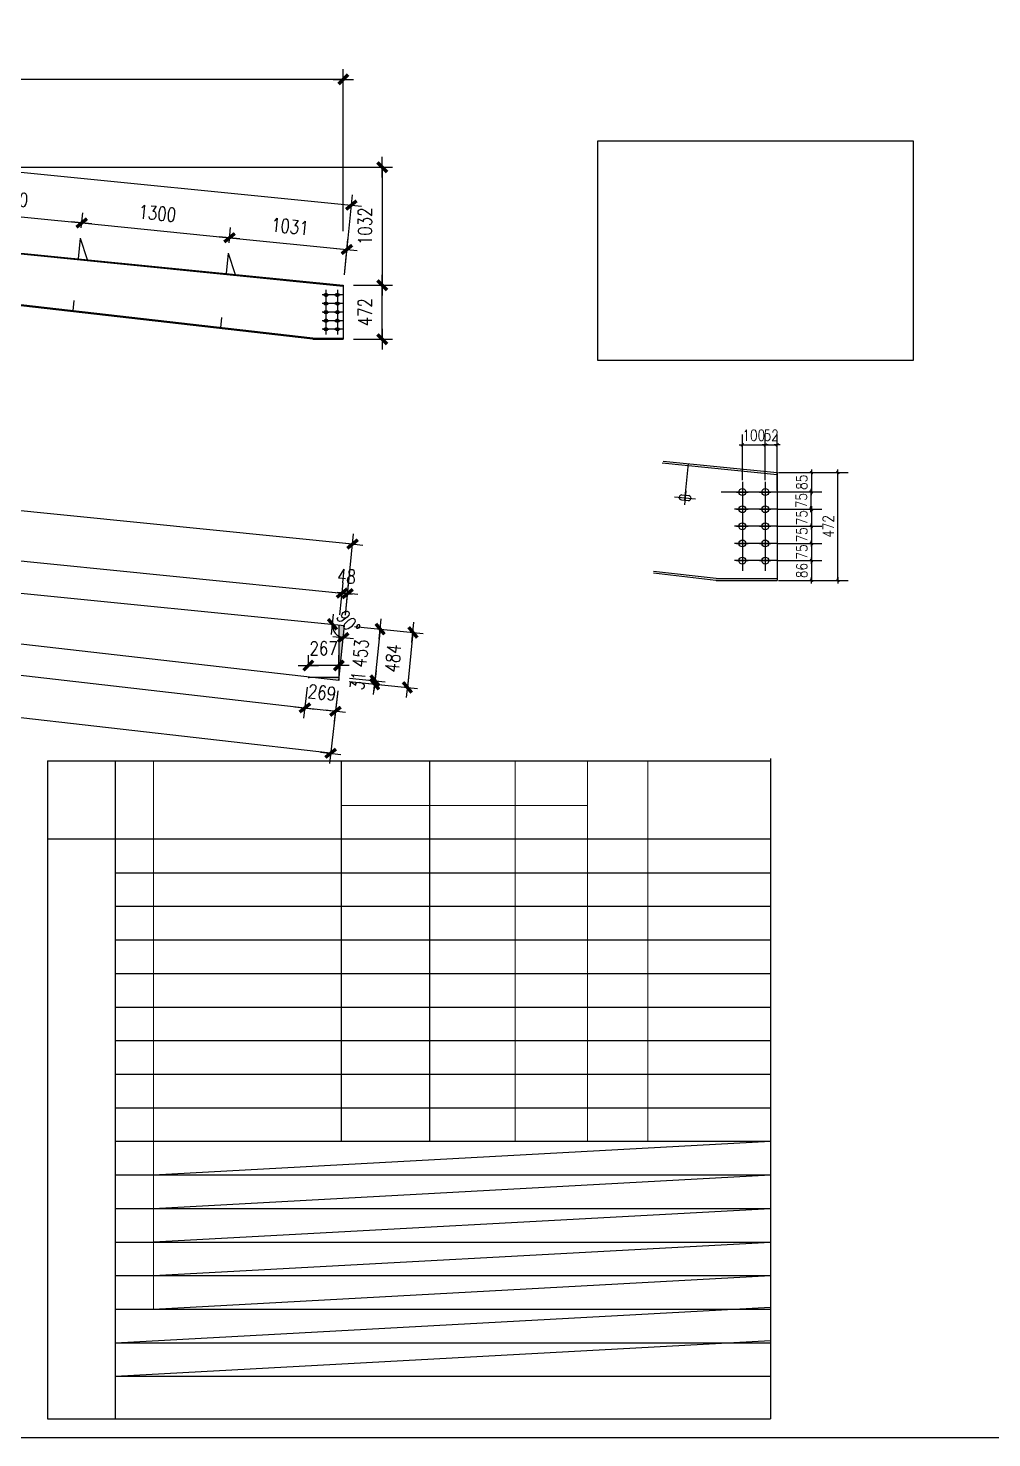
# Model space of a CAD drawing. Header units: millimetres. Extents: x 2287919 to 2522484, y -1845182 to -1736911.
# Drawn here: x 2441969 to 2450396, y -1838112 to -1825784 of the extents above; entities that cross this region are included whole.
import ezdxf

# ---------------------------------------------------------------- set-up
doc = ezdxf.new("R2010")
doc.units = ezdxf.units.MM
doc.header["$LTSCALE"] = 1000
doc.header["$PDMODE"] = 34
doc.layers.add('钢架', color=7, linetype='Continuous', lineweight=25)
doc.styles.add('DIM_FONT', font='simplex.shx', dxfattribs={"width": 0.8, "bigfont": 'hztxt.shx'})
doc.dimstyles.new('WGH(1)', dxfattribs={"dimscale": 1.2, "dimtxt": 100, "dimasz": 0.5, "dimexe": 75, "dimexo": 75, "dimgap": 75, "dimtad": 1, "dimdec": 0, "dimzin": 0, "dimdsep": 46, "dimtxsty": 'DIM_FONT', "dimblk1": '_DIMX', "dimblk2": '_DIMX', "dimsah": 1, "dimcen": 0.09, "dimclrd": 3, "dimclre": 3, "dimclrt": 7, "dimadec": 0, "dimazin": 0, "dimtfac": 1, "dimtdec": 0, "dimtix": 1, "dimtmove": 2, "dimatfit": 3, "dimldrblk": '_DIMX', "dimfxl": 1, "dimtolj": 1, "dimtzin": 0, "dimarcsym": 0})

# ---------------------------------------------------------------- blocks, each defined once
blk = doc.blocks.new('_DIMX')
blk.add_line((-150, 0), (150, 0))
at = {"const_width": 50}
blk.add_lwpolyline([(-70, -70), (70, 70)], dxfattribs=at)
blk = doc.blocks.new('*D900')
at = {"color": 3, "lineweight": -2}
for p, q in [((2441139, -1827402), (2441152, -1827268)), ((2441144, -1827358), (2442436, -1827487)), ((2442432, -1827531), (2442446, -1827398))]:
    blk.add_line(p, q, dxfattribs=at)
at = {"layer": 'Defpoints', "color": 0}
for p in [(2441130, -1827492), (2442437, -1827487), (2442424, -1827621)]:
    blk.add_point(p, dxfattribs=at)
at = {"color": 3, "lineweight": -2, "xscale": 0.6, "yscale": 0.6, "zscale": 0.6}
for p, rotation in [((2441143, -1827358), 174.296249947179), ((2442437, -1827487), 354.296249947179)]:
    blk.add_blockref('_DIMX', p, dxfattribs=dict(at, rotation=rotation))
at = {"color": 7, "insert": (2441805, -1827273), "char_height": 120, "attachment_point": 5, "rotation": 354.2962, "style": 'DIM_FONT'}
blk.add_mtext('\\A1;1300', dxfattribs=at)
blk = doc.blocks.new('*D901')
at = {"color": 3, "lineweight": -2}
for p, q in [((2442432, -1827531), (2442446, -1827398)), ((2442437, -1827487), (2443730, -1827616)), ((2443726, -1827661), (2443739, -1827527))]:
    blk.add_line(p, q, dxfattribs=at)
at = {"layer": 'Defpoints', "color": 0}
for p in [(2442424, -1827621), (2443730, -1827616), (2443717, -1827750)]:
    blk.add_point(p, dxfattribs=at)
at = {"color": 3, "lineweight": -2, "xscale": 0.6, "yscale": 0.6, "zscale": 0.6}
for p, rotation in [((2442437, -1827487), 174.296249947179), ((2443730, -1827616), 354.296249947179)]:
    blk.add_blockref('_DIMX', p, dxfattribs=dict(at, rotation=rotation))
at = {"color": 7, "insert": (2443099, -1827402), "char_height": 120, "attachment_point": 5, "rotation": 354.2962, "style": 'DIM_FONT'}
blk.add_mtext('\\A1;1300', dxfattribs=at)
blk = doc.blocks.new('*D902')
at = {"color": 3, "lineweight": -2}
for p, q in [((2443726, -1827661), (2443739, -1827527)), ((2443731, -1827616), (2444756, -1827719)), ((2444734, -1827942), (2444765, -1827629))]:
    blk.add_line(p, q, dxfattribs=at)
at = {"layer": 'Defpoints', "color": 0}
for p in [(2443717, -1827750), (2444756, -1827719), (2444725, -1828032)]:
    blk.add_point(p, dxfattribs=at)
at = {"color": 3, "lineweight": -2, "xscale": 0.6, "yscale": 0.6, "zscale": 0.6}
for p, rotation in [((2443730, -1827616), 174.296249947179), ((2444756, -1827719), 354.296249947179)]:
    blk.add_blockref('_DIMX', p, dxfattribs=dict(at, rotation=rotation))
at = {"color": 7, "insert": (2444258, -1827518), "char_height": 120, "attachment_point": 5, "rotation": 354.2962, "style": 'DIM_FONT'}
blk.add_mtext('\\A1;1031', dxfattribs=at)
blk = doc.blocks.new('*D903')
at = {"color": 3, "lineweight": -2}
for p, q in [((2434485, -1827000), (2445155, -1827000)), ((2445065, -1827001), (2445065, -1828031)), ((2444815, -1828032), (2445155, -1828032))]:
    blk.add_line(p, q, dxfattribs=at)
at = {"layer": 'Defpoints', "color": 0}
for p in [(2434395, -1827000), (2444725, -1828032), (2445065, -1828032)]:
    blk.add_point(p, dxfattribs=at)
at = {"color": 3, "lineweight": -2, "xscale": 0.6, "yscale": 0.6, "zscale": 0.6}
for p, rotation in [((2445065, -1827000), 90), ((2445065, -1828032), 270)]:
    blk.add_blockref('_DIMX', p, dxfattribs=dict(at, rotation=rotation))
at = {"color": 7, "insert": (2444915, -1827516), "char_height": 120, "attachment_point": 5, "rotation": 90, "style": 'DIM_FONT'}
blk.add_mtext('\\A1;1032', dxfattribs=at)
blk = doc.blocks.new('*D904')
at = {"color": 3, "lineweight": -2}
for p, q in [((2434395, -1826910), (2434395, -1826141)), ((2444725, -1827560), (2444725, -1826141)), ((2444724, -1826231), (2434396, -1826231))]:
    blk.add_line(p, q, dxfattribs=at)
at = {"layer": 'Defpoints', "color": 0}
for p in [(2434395, -1826231), (2434395, -1827000), (2444725, -1827650)]:
    blk.add_point(p, dxfattribs=at)
at = {"color": 3, "lineweight": -2, "xscale": 0.6, "yscale": 0.6, "zscale": 0.6, "rotation": 180}
blk.add_blockref('_DIMX', (2434395, -1826231), dxfattribs=at)
at = {"color": 3, "lineweight": -2, "xscale": 0.6, "yscale": 0.6, "zscale": 0.6}
blk.add_blockref('_DIMX', (2444725, -1826231), dxfattribs=at)
at = {"color": 7, "insert": (2439560, -1826081), "char_height": 120, "attachment_point": 5, "style": 'DIM_FONT'}
blk.add_mtext('\\A1;10330', dxfattribs=at)
blk = doc.blocks.new('*D905')
at = {"color": 3, "lineweight": -2}
for p, q in [((2434404, -1826910), (2434474, -1826210)), ((2434466, -1826300), (2444794, -1827331)), ((2444734, -1827941), (2444804, -1827241))]:
    blk.add_line(p, q, dxfattribs=at)
at = {"layer": 'Defpoints', "color": 0}
for p in [(2434395, -1827000), (2444795, -1827331), (2444725, -1828031)]:
    blk.add_point(p, dxfattribs=at)
at = {"color": 3, "lineweight": -2, "xscale": 0.6, "yscale": 0.6, "zscale": 0.6}
for p, rotation in [((2434465, -1826300), 174.3009910536183), ((2444795, -1827331), 354.3009910536182)]:
    blk.add_blockref('_DIMX', p, dxfattribs=dict(at, rotation=rotation))
at = {"color": 7, "insert": (2439645, -1826666), "char_height": 120, "attachment_point": 5, "rotation": 354.301, "style": 'DIM_FONT'}
blk.add_mtext('\\A1;10381', dxfattribs=at)
blk = doc.blocks.new('*D906')
at = {"color": 3, "lineweight": -2}
for p, q in [((2444815, -1828032), (2445155, -1828032)), ((2445065, -1828503), (2445065, -1828032)), ((2444815, -1828504), (2445155, -1828504))]:
    blk.add_line(p, q, dxfattribs=at)
at = {"layer": 'Defpoints', "color": 0}
for p in [(2444725, -1828032), (2445065, -1828032), (2444725, -1828504)]:
    blk.add_point(p, dxfattribs=at)
at = {"color": 3, "lineweight": -2, "xscale": 0.6, "yscale": 0.6, "zscale": 0.6}
for p, rotation in [((2445065, -1828032), 90), ((2445065, -1828504), 270)]:
    blk.add_blockref('_DIMX', p, dxfattribs=dict(at, rotation=rotation))
at = {"color": 7, "insert": (2444915, -1828268), "char_height": 120, "attachment_point": 5, "rotation": 90, "style": 'DIM_FONT'}
blk.add_mtext('\\A1;472', dxfattribs=at)
blk = doc.blocks.new('*D908')
at = {"color": 3, "lineweight": -2}
for p, q in [((2444824, -1831017), (2445423, -1831077)), ((2445333, -1831068), (2445285, -1831549)), ((2444776, -1831498), (2445375, -1831558))]:
    blk.add_line(p, q, dxfattribs=at)
at = {"layer": 'Defpoints', "color": 0}
for p in [(2444735, -1831008), (2444686, -1831489), (2445285, -1831549)]:
    blk.add_point(p, dxfattribs=at)
at = {"color": 3, "lineweight": -2, "xscale": 0.6, "yscale": 0.6, "zscale": 0.6}
for p, rotation in [((2445334, -1831068), 84.29624994717204), ((2445285, -1831549), 264.296249947172)]:
    blk.add_blockref('_DIMX', p, dxfattribs=dict(at, rotation=rotation))
at = {"color": 7, "insert": (2445160, -1831294), "char_height": 120, "attachment_point": 5, "rotation": 84.2962, "style": 'DIM_FONT'}
blk.add_mtext('\\A1;484', dxfattribs=at)
blk = doc.blocks.new('*D909')
at = {"color": 3, "lineweight": -2}
for p, q in [((2434384, -1829884), (2434412, -1829604)), ((2434403, -1829694), (2444714, -1830724)), ((2444695, -1830914), (2444723, -1830634))]:
    blk.add_line(p, q, dxfattribs=at)
at = {"layer": 'Defpoints', "color": 0}
for p in [(2434375, -1829973), (2444714, -1830724), (2444686, -1831003)]:
    blk.add_point(p, dxfattribs=at)
at = {"color": 3, "lineweight": -2, "xscale": 0.6, "yscale": 0.6, "zscale": 0.6}
for p, rotation in [((2434403, -1829694), 174.2962499471587), ((2444714, -1830724), 354.2962499471587)]:
    blk.add_blockref('_DIMX', p, dxfattribs=dict(at, rotation=rotation))
at = {"color": 7, "insert": (2439574, -1830060), "char_height": 120, "attachment_point": 5, "rotation": 354.2962, "style": 'DIM_FONT'}
blk.add_mtext('\\A1;上翼板 10363', dxfattribs=at)
blk = doc.blocks.new('*D910')
at = {"color": 3, "lineweight": -2}
for p, q in [((2444695, -1830914), (2444723, -1830634)), ((2444714, -1830724), (2444713, -1830724)), ((2444714, -1830724), (2444762, -1830729)), ((2444744, -1830918), (2444771, -1830639)), ((2444763, -1830729), (2444764, -1830729))]:
    blk.add_line(p, q, dxfattribs=at)
at = {"layer": 'Defpoints', "color": 0}
for p in [(2444762, -1830729), (2444686, -1831003), (2444735, -1831008)]:
    blk.add_point(p, dxfattribs=at)
at = {"color": 3, "lineweight": -2, "xscale": 0.6, "yscale": 0.6, "zscale": 0.6}
for p, rotation in [((2444714, -1830724), 354.296249947179), ((2444762, -1830729), 174.296249947179)]:
    blk.add_blockref('_DIMX', p, dxfattribs=dict(at, rotation=rotation))
at = {"color": 7, "insert": (2444753, -1830577), "char_height": 120, "attachment_point": 5, "rotation": 354.2962, "style": 'DIM_FONT'}
blk.add_mtext('\\A1;48', dxfattribs=at)
blk = doc.blocks.new('*D912')
at = {"color": 3, "lineweight": -2}
for p, q in [((2434365, -1830398), (2434334, -1830667)), ((2434345, -1830578), (2444388, -1831728)), ((2444409, -1831548), (2444378, -1831817))]:
    blk.add_line(p, q, dxfattribs=at)
at = {"layer": 'Defpoints', "color": 0}
for p in [(2434375, -1830309), (2444419, -1831459), (2444389, -1831728)]:
    blk.add_point(p, dxfattribs=at)
at = {"color": 3, "lineweight": -2, "xscale": 0.6, "yscale": 0.6, "zscale": 0.6}
for p, rotation in [((2434344, -1830578), 173.4687182791133), ((2444389, -1831728), 353.4687182791133)]:
    blk.add_blockref('_DIMX', p, dxfattribs=dict(at, rotation=rotation))
at = {"color": 7, "insert": (2439383, -1831004), "char_height": 120, "attachment_point": 5, "rotation": 353.4687, "style": 'DIM_FONT'}
blk.add_mtext('\\A1;下翼板 10110+267=10377', dxfattribs=at)
blk = doc.blocks.new('*D913')
at = {"color": 3, "lineweight": -2}
for p, q in [((2444409, -1831548), (2444378, -1831817)), ((2444676, -1831579), (2444645, -1831848)), ((2444388, -1831728), (2444387, -1831728)), ((2444389, -1831728), (2444656, -1831758)), ((2444656, -1831759), (2444657, -1831759))]:
    blk.add_line(p, q, dxfattribs=at)
at = {"layer": 'Defpoints', "color": 0}
for p in [(2444419, -1831459), (2444686, -1831489), (2444656, -1831758)]:
    blk.add_point(p, dxfattribs=at)
at = {"color": 3, "lineweight": -2, "xscale": 0.6, "yscale": 0.6, "zscale": 0.6}
for p, rotation in [((2444389, -1831728), 353.4687182791133), ((2444656, -1831758), 173.4687182791133)]:
    blk.add_blockref('_DIMX', p, dxfattribs=dict(at, rotation=rotation))
at = {"color": 7, "insert": (2444539, -1831594), "char_height": 120, "attachment_point": 5, "rotation": 353.4687, "style": 'DIM_FONT'}
blk.add_mtext('\\A1;269', dxfattribs=at)
blk = doc.blocks.new('*D914')
at = {"color": 3, "lineweight": -2}
for p, q in [((2434332, -1830394), (2434259, -1831030)), ((2444613, -1832125), (2434270, -1830940)), ((2444676, -1831579), (2444604, -1832214))]:
    blk.add_line(p, q, dxfattribs=at)
at = {"layer": 'Defpoints', "color": 0}
for p in [(2434342, -1830305), (2434269, -1830940), (2444686, -1831489)]:
    blk.add_point(p, dxfattribs=at)
at = {"color": 3, "lineweight": -2, "xscale": 0.6, "yscale": 0.6, "zscale": 0.6}
for p, rotation in [((2434269, -1830940), 173.468718279122), ((2444614, -1832125), 353.468718279122)]:
    blk.add_blockref('_DIMX', p, dxfattribs=dict(at, rotation=rotation))
at = {"color": 7, "insert": (2439458, -1831383), "char_height": 120, "attachment_point": 5, "rotation": 353.4687, "style": 'DIM_FONT'}
blk.add_mtext('\\A1;10412', dxfattribs=at)
blk = doc.blocks.new('*D915')
at = {"color": 3, "lineweight": -2}
for p, q in [((2444419, -1831358), (2444418, -1831358)), ((2444419, -1831369), (2444419, -1831268)), ((2444686, -1831358), (2444419, -1831358)), ((2444686, -1831369), (2444686, -1831268)), ((2444687, -1831358), (2444688, -1831358))]:
    blk.add_line(p, q, dxfattribs=at)
at = {"layer": 'Defpoints', "color": 0}
for p in [(2444419, -1831358), (2444419, -1831459), (2444686, -1831459)]:
    blk.add_point(p, dxfattribs=at)
at = {"color": 3, "lineweight": -2, "xscale": 0.6, "yscale": 0.6, "zscale": 0.6}
for p, rotation in [((2444419, -1831358), 9.994575031030957e-11), ((2444686, -1831358), 180.0000000001)]:
    blk.add_blockref('_DIMX', p, dxfattribs=dict(at, rotation=rotation))
at = {"color": 7, "insert": (2444553, -1831208), "char_height": 120, "attachment_point": 5, "style": 'DIM_FONT'}
blk.add_mtext('\\A1;267', dxfattribs=at)
blk = doc.blocks.new('*D916')
at = {"color": 3, "lineweight": -2}
for p, q in [((2434384, -1829884), (2434455, -1829171)), ((2444805, -1830295), (2434447, -1829261)), ((2444744, -1830918), (2444815, -1830206))]:
    blk.add_line(p, q, dxfattribs=at)
at = {"layer": 'Defpoints', "color": 0}
for p in [(2434446, -1829261), (2434375, -1829973), (2444735, -1831008)]:
    blk.add_point(p, dxfattribs=at)
at = {"color": 3, "lineweight": -2, "xscale": 0.6, "yscale": 0.6, "zscale": 0.6}
for p, rotation in [((2434446, -1829261), 174.2962499471564), ((2444806, -1830295), 354.2962499471564)]:
    blk.add_blockref('_DIMX', p, dxfattribs=dict(at, rotation=rotation))
at = {"color": 7, "insert": (2439641, -1829629), "char_height": 120, "attachment_point": 5, "rotation": 354.2962, "style": 'DIM_FONT'}
blk.add_mtext('\\A1;腹板 10411', dxfattribs=at)
blk = doc.blocks.new('*D917')
at = {"color": 3, "lineweight": -2}
for p, q in [((2444824, -1831017), (2445137, -1831048)), ((2445047, -1831040), (2445002, -1831490)), ((2444779, -1831468), (2445092, -1831499))]:
    blk.add_line(p, q, dxfattribs=at)
at = {"layer": 'Defpoints', "color": 0}
for p in [(2444735, -1831008), (2444690, -1831459), (2445002, -1831490)]:
    blk.add_point(p, dxfattribs=at)
at = {"color": 3, "lineweight": -2, "xscale": 0.6, "yscale": 0.6, "zscale": 0.6}
for p, rotation in [((2445047, -1831039), 84.2962499472315), ((2445002, -1831490), 264.2962499472315)]:
    blk.add_blockref('_DIMX', p, dxfattribs=dict(at, rotation=rotation))
at = {"color": 7, "insert": (2444876, -1831250), "char_height": 120, "attachment_point": 5, "rotation": 84.2962, "style": 'DIM_FONT'}
blk.add_mtext('\\A1;453', dxfattribs=at)
blk = doc.blocks.new('*D918')
at = {"color": 3, "lineweight": -2}
for p, q in [((2444779, -1831468), (2445092, -1831499)), ((2445002, -1831490), (2444999, -1831521)), ((2445002, -1831490), (2445002, -1831489)), ((2444776, -1831498), (2445089, -1831530)), ((2444999, -1831521), (2444999, -1831522))]:
    blk.add_line(p, q, dxfattribs=at)
at = {"layer": 'Defpoints', "color": 0}
for p in [(2444686, -1831489), (2444690, -1831459), (2444999, -1831521)]:
    blk.add_point(p, dxfattribs=at)
at = {"color": 3, "lineweight": -2, "xscale": 0.6, "yscale": 0.6, "zscale": 0.6}
for p, rotation in [((2444999, -1831521), 84.29624994728624), ((2445002, -1831490), 264.2962499472862)]:
    blk.add_blockref('_DIMX', p, dxfattribs=dict(at, rotation=rotation))
at = {"color": 7, "insert": (2444852, -1831490), "char_height": 120, "attachment_point": 5, "rotation": 84.2962, "style": 'DIM_FONT'}
blk.add_mtext('\\A1;31', dxfattribs=at)
blk = doc.blocks.new('*D919')
at = {"color": 3, "lineweight": -2}
blk.add_arc((2434375, -1829973), 259, 264.4292, 354.1633, dxfattribs=at)
at = {"layer": 'Defpoints', "color": 0}
for p in [(2434375, -1829973), (2434375, -1829973), (2434481, -1830209), (2434342, -1830306), (2444735, -1831008)]:
    blk.add_point(p, dxfattribs=at)
at = {"color": 3, "lineweight": -2, "xscale": 0.6, "yscale": 0.6, "zscale": 0.6}
for p, rotation in [((2434632, -1829999), 84.22978583323442), ((2434349, -1830231), 174.3627140609352)]:
    blk.add_blockref('_DIMX', p, dxfattribs=dict(at, rotation=rotation))
at = {"color": 7, "insert": (2434444, -1830057), "char_height": 120, "attachment_point": 5, "rotation": 39.2962, "style": 'DIM_FONT'}
blk.add_mtext('\\A1;90°', dxfattribs=at)
blk = doc.blocks.new('*D920')
at = {"color": 3, "lineweight": -2}
blk.add_arc((2444735, -1831008), 105, 174.6224, 263.9701, dxfattribs=at)
at = {"layer": 'Defpoints', "color": 0}
for p in [(2434375, -1829973), (2444638, -1831051), (2444735, -1831008), (2444735, -1831008), (2444686, -1831489)]:
    blk.add_point(p, dxfattribs=at)
at = {"color": 3, "lineweight": -2, "xscale": 0.6, "yscale": 0.6, "zscale": 0.6}
for p, rotation in [((2444630, -1830997), 84.45933675679112), ((2444724, -1831113), 354.1331631375764)]:
    blk.add_blockref('_DIMX', p, dxfattribs=dict(at, rotation=rotation))
at = {"color": 7, "insert": (2444769, -1830980), "char_height": 120, "attachment_point": 5, "rotation": 309.2962, "style": 'DIM_FONT'}
blk.add_mtext('\\A1;90°', dxfattribs=at)
blk = doc.blocks.new('*D1905')
at = {"color": 3, "lineweight": -2}
for p, q in [((2448215, -1829738), (2448215, -1829338)), ((2448415, -1829738), (2448415, -1829338)), ((2448215, -1829428), (2448215, -1829428)), ((2448215, -1829428), (2448415, -1829428)), ((2448415, -1829428), (2448415, -1829428))]:
    blk.add_line(p, q, dxfattribs=at)
at = {"layer": 'Defpoints', "color": 0}
for p in [(2448415, -1829428), (2448215, -1829750), (2448415, -1829750)]:
    blk.add_point(p, dxfattribs=at)
at = {"color": 3, "lineweight": -2, "xscale": 0.18, "yscale": 0.18, "zscale": 0.18}
blk.add_blockref('_DIMX', (2448215, -1829428), dxfattribs=at)
at = {"color": 3, "lineweight": -2, "xscale": 0.18, "yscale": 0.18, "zscale": 0.18, "rotation": 180}
blk.add_blockref('_DIMX', (2448415, -1829428), dxfattribs=at)
at = {"color": 7, "insert": (2448315, -1829344), "char_height": 96, "attachment_point": 5, "style": 'DIM_FONT'}
blk.add_mtext('\\A1;100', dxfattribs=at)
blk = doc.blocks.new('*D1897')
at = {"color": 3, "lineweight": -2}
for p, q in [((2448415, -1829738), (2448415, -1829338)), ((2448519, -1829828), (2448519, -1829338)), ((2448415, -1829428), (2448415, -1829428)), ((2448415, -1829428), (2448519, -1829428)), ((2448519, -1829428), (2448519, -1829428))]:
    blk.add_line(p, q, dxfattribs=at)
at = {"layer": 'Defpoints', "color": 0}
for p in [(2448519, -1829428), (2448415, -1829750), (2448519, -1829840)]:
    blk.add_point(p, dxfattribs=at)
at = {"color": 3, "lineweight": -2, "xscale": 0.18, "yscale": 0.18, "zscale": 0.18}
blk.add_blockref('_DIMX', (2448415, -1829428), dxfattribs=at)
at = {"color": 3, "lineweight": -2, "xscale": 0.18, "yscale": 0.18, "zscale": 0.18, "rotation": 180}
blk.add_blockref('_DIMX', (2448519, -1829428), dxfattribs=at)
at = {"color": 7, "insert": (2448467, -1829344), "char_height": 96, "attachment_point": 5, "style": 'DIM_FONT'}
blk.add_mtext('\\A1;52', dxfattribs=at)
blk = doc.blocks.new('*D1898')
at = {"color": 3, "lineweight": -2}
for p, q in [((2448531, -1829670), (2448909, -1829670)), ((2448819, -1829669), (2448819, -1829669)), ((2448819, -1829670), (2448819, -1829840)), ((2448531, -1829840), (2448909, -1829840)), ((2448819, -1829841), (2448819, -1829841))]:
    blk.add_line(p, q, dxfattribs=at)
at = {"layer": 'Defpoints', "color": 0}
for p in [(2448519, -1829670), (2448519, -1829840), (2448819, -1829840)]:
    blk.add_point(p, dxfattribs=at)
at = {"color": 3, "lineweight": -2, "xscale": 0.18, "yscale": 0.18, "zscale": 0.18}
for p, rotation in [((2448819, -1829670), 270), ((2448819, -1829840), 90)]:
    blk.add_blockref('_DIMX', p, dxfattribs=dict(at, rotation=rotation))
at = {"color": 7, "insert": (2448735, -1829755), "char_height": 96, "attachment_point": 5, "rotation": 90, "style": 'DIM_FONT'}
blk.add_mtext('\\A1;85', dxfattribs=at)
blk = doc.blocks.new('*D1899')
at = {"color": 3, "lineweight": -2}
for p, q in [((2448030, -1829840), (2448905, -1829840)), ((2448815, -1829840), (2448815, -1829840)), ((2448815, -1829840), (2448815, -1829990)), ((2448527, -1829990), (2448905, -1829990)), ((2448815, -1829991), (2448815, -1829991))]:
    blk.add_line(p, q, dxfattribs=at)
at = {"layer": 'Defpoints', "color": 0}
for p in [(2448018, -1829840), (2448515, -1829990), (2448815, -1829990)]:
    blk.add_point(p, dxfattribs=at)
at = {"color": 3, "lineweight": -2, "xscale": 0.18, "yscale": 0.18, "zscale": 0.18}
for p, rotation in [((2448815, -1829840), 270), ((2448815, -1829990), 90)]:
    blk.add_blockref('_DIMX', p, dxfattribs=dict(at, rotation=rotation))
at = {"color": 7, "insert": (2448731, -1829915), "char_height": 96, "attachment_point": 5, "rotation": 90, "style": 'DIM_FONT'}
blk.add_mtext('\\A1;75', dxfattribs=at)
blk = doc.blocks.new('*D1900')
at = {"color": 3, "lineweight": -2}
for p, q in [((2448527, -1829990), (2448909, -1829990)), ((2448819, -1829990), (2448819, -1829990)), ((2448819, -1829990), (2448819, -1830140)), ((2448512, -1830140), (2448909, -1830140)), ((2448819, -1830141), (2448819, -1830141))]:
    blk.add_line(p, q, dxfattribs=at)
at = {"layer": 'Defpoints', "color": 0}
for p in [(2448515, -1829990), (2448500, -1830140), (2448819, -1830140)]:
    blk.add_point(p, dxfattribs=at)
at = {"color": 3, "lineweight": -2, "xscale": 0.18, "yscale": 0.18, "zscale": 0.18}
for p, rotation in [((2448819, -1829990), 270), ((2448819, -1830140), 90)]:
    blk.add_blockref('_DIMX', p, dxfattribs=dict(at, rotation=rotation))
at = {"color": 7, "insert": (2448735, -1830065), "char_height": 96, "attachment_point": 5, "rotation": 90, "style": 'DIM_FONT'}
blk.add_mtext('\\A1;75', dxfattribs=at)
blk = doc.blocks.new('*D1901')
at = {"color": 3, "lineweight": -2}
for p, q in [((2448527, -1830140), (2448909, -1830140)), ((2448819, -1830140), (2448819, -1830140)), ((2448819, -1830140), (2448819, -1830290)), ((2448527, -1830290), (2448909, -1830290)), ((2448819, -1830291), (2448819, -1830291))]:
    blk.add_line(p, q, dxfattribs=at)
at = {"layer": 'Defpoints', "color": 0}
for p in [(2448515, -1830140), (2448515, -1830290), (2448819, -1830290)]:
    blk.add_point(p, dxfattribs=at)
at = {"color": 3, "lineweight": -2, "xscale": 0.18, "yscale": 0.18, "zscale": 0.18}
for p, rotation in [((2448819, -1830140), 270), ((2448819, -1830290), 90)]:
    blk.add_blockref('_DIMX', p, dxfattribs=dict(at, rotation=rotation))
at = {"color": 7, "insert": (2448735, -1830215), "char_height": 96, "attachment_point": 5, "rotation": 90, "style": 'DIM_FONT'}
blk.add_mtext('\\A1;75', dxfattribs=at)
blk = doc.blocks.new('*D1902')
at = {"color": 3, "lineweight": -2}
for p, q in [((2448527, -1830290), (2448909, -1830290)), ((2448819, -1830290), (2448819, -1830290)), ((2448819, -1830290), (2448819, -1830440)), ((2448527, -1830440), (2448909, -1830440)), ((2448819, -1830441), (2448819, -1830441))]:
    blk.add_line(p, q, dxfattribs=at)
at = {"layer": 'Defpoints', "color": 0}
for p in [(2448515, -1830290), (2448515, -1830440), (2448819, -1830440)]:
    blk.add_point(p, dxfattribs=at)
at = {"color": 3, "lineweight": -2, "xscale": 0.18, "yscale": 0.18, "zscale": 0.18}
for p, rotation in [((2448819, -1830290), 270), ((2448819, -1830440), 90)]:
    blk.add_blockref('_DIMX', p, dxfattribs=dict(at, rotation=rotation))
at = {"color": 7, "insert": (2448735, -1830365), "char_height": 96, "attachment_point": 5, "rotation": 90, "style": 'DIM_FONT'}
blk.add_mtext('\\A1;75', dxfattribs=at)
blk = doc.blocks.new('*D1903')
at = {"color": 3, "lineweight": -2}
for p, q in [((2448527, -1830440), (2448909, -1830440)), ((2448819, -1830440), (2448819, -1830440)), ((2448819, -1830440), (2448819, -1830613)), ((2448531, -1830613), (2448909, -1830613)), ((2448819, -1830613), (2448819, -1830614))]:
    blk.add_line(p, q, dxfattribs=at)
at = {"layer": 'Defpoints', "color": 0}
for p in [(2448515, -1830440), (2448519, -1830613), (2448819, -1830613)]:
    blk.add_point(p, dxfattribs=at)
at = {"color": 3, "lineweight": -2, "xscale": 0.18, "yscale": 0.18, "zscale": 0.18}
for p, rotation in [((2448819, -1830440), 270), ((2448819, -1830613), 90)]:
    blk.add_blockref('_DIMX', p, dxfattribs=dict(at, rotation=rotation))
at = {"color": 7, "insert": (2448735, -1830527), "char_height": 96, "attachment_point": 5, "rotation": 90, "style": 'DIM_FONT'}
blk.add_mtext('\\A1;86', dxfattribs=at)
blk = doc.blocks.new('*D1904')
at = {"color": 3, "lineweight": -2}
for p, q in [((2448531, -1829670), (2449140, -1829670)), ((2449050, -1830613), (2449050, -1829670)), ((2448531, -1830613), (2449140, -1830613))]:
    blk.add_line(p, q, dxfattribs=at)
at = {"layer": 'Defpoints', "color": 0}
for p in [(2448519, -1829670), (2449050, -1829670), (2448519, -1830613)]:
    blk.add_point(p, dxfattribs=at)
at = {"color": 3, "lineweight": -2, "xscale": 0.18, "yscale": 0.18, "zscale": 0.18}
for p, rotation in [((2449050, -1829670), 90), ((2449050, -1830613), 270)]:
    blk.add_blockref('_DIMX', p, dxfattribs=dict(at, rotation=rotation))
at = {"color": 7, "insert": (2448966, -1830141), "char_height": 96, "attachment_point": 5, "rotation": 90, "style": 'DIM_FONT'}
blk.add_mtext('\\A1;472', dxfattribs=at)

msp = doc.modelspace()

# ---------------------------------------------------------------- hatches: boundary and pattern name
h = msp.add_hatch()
h.set_pattern_fill('ANSI33', color=256, scale=20, style=0)
h.set_pattern_definition([(45, (-675.03, -25433.22), (-44.9012806, 44.9012806), []), (45, (-630.13, -25433.22), (-44.9012806, 44.9012806), [31.75, -15.875])])
h.paths.add_polyline_path([(2444686.5, -1831489.4), (2444686.5, -1831458.9), (2444419.5, -1831458.9)])
h.paths.add_polyline_path([(2444734.6, -1831007.9), (2444686.5, -1831003.1), (2444686.5, -1831458.9), (2444689.5, -1831458.9)])
h.paths.add_polyline_path([(2434375, -1829973.2), (2434341.8, -1830305.1), (2434375, -1830308.9)])
h.paths.add_polyline_path([(2434285.7, -1830070.3), (2434487.8, -1829904.9), (2434601.8, -1830044.2), (2434399.7, -1830209.6)], flags=9)

# ---------------------------------------------------------------- linework, layer by layer
for p, q in [((2434395.5, -1827000), (2444725, -1828031.7)), ((2434395.5, -1827000), (2444725, -1828031.7)), ((2434413.5, -1827009.8), (2444725, -1828039.7)), ((2444458, -1828495.5), (2434413.5, -1827345.5)), ((2444458, -1828503.5), (2434413.5, -1827353.5)), ((2442423.5, -1827620.9), (2442405.6, -1827800)), ((2442423.5, -1827620.9), (2442485.2, -1827808)), ((2443717.1, -1827750.1), (2443699.2, -1827929.2)), ((2443717.1, -1827750.1), (2443778.8, -1827937.2)), ((2444725, -1828031.7), (2444725, -1828503.5)), ((2442369.1, -1828165.7), (2442360.1, -1828255.3)), ((2444723, -1828117), (2444538.6, -1828117)), ((2444548, -1828117), (2444598, -1828117)), ((2444573, -1828092), (2444573, -1828142)), ((2444573, -1828167), (2444573, -1828217)), ((2444648, -1828117), (2444698, -1828117)), ((2444673, -1828092), (2444673, -1828142)), ((2444673, -1828167), (2444673, -1828217)), ((2444723, -1828192), (2444538.6, -1828192)), ((2444723, -1828267), (2444538.6, -1828267)), ((2444548, -1828192), (2444598, -1828192)), ((2444548, -1828267), (2444598, -1828267)), ((2444573, -1828242), (2444573, -1828292)), ((2444648, -1828192), (2444698, -1828192)), ((2444648, -1828267), (2444698, -1828267)), ((2444673, -1828242), (2444673, -1828292)), ((2443660.8, -1828313.6), (2443651.8, -1828403.2)), ((2444723, -1828342), (2444538.6, -1828342)), ((2444548, -1828342), (2444598, -1828342)), ((2444573, -1828317), (2444573, -1828367)), ((2444573, -1828392), (2444573, -1828442)), ((2444648, -1828342), (2444698, -1828342)), ((2444673, -1828392), (2444673, -1828442)), ((2444458, -1828495.5), (2444725, -1828495.5)), ((2444458, -1828503.5), (2444725, -1828503.5)), ((2444723, -1828417), (2444538.6, -1828417)), ((2444548, -1828417), (2444598, -1828417)), ((2444648, -1828417), (2444698, -1828417)), ((2447512.5, -1829585.2), (2448519, -1829685.8)), ((2447521, -1829570), (2448519, -1829669.7)), ((2448519, -1829669.7), (2448519, -1830613.3)), ((2447622.6, -1829881.6), (2447805.6, -1829899.9)), ((2447686.4, -1829865.9), (2447746.1, -1829871.9)), ((2447720.3, -1829829.1), (2447707.9, -1829952.5)), ((2448515, -1829840.3), (2448146.3, -1829840.3)), ((2448165, -1829840.3), (2448265, -1829840.3)), ((2448215, -1829790.3), (2448215, -1829890.3)), ((2448365, -1829840.3), (2448465, -1829840.3)), ((2448415, -1829790.3), (2448415, -1829890.3)), ((2434375, -1829973.2), (2444734.6, -1831007.9)), ((2447682.1, -1829909.7), (2447741.8, -1829915.6)), ((2448515, -1829990.3), (2448146.3, -1829990.3)), ((2448165, -1829990.3), (2448265, -1829990.3)), ((2448215, -1829940.3), (2448215, -1830040.3)), ((2448365, -1829990.3), (2448465, -1829990.3)), ((2448415, -1829940.3), (2448415, -1830040.3)), ((2448515, -1830140.3), (2448146.3, -1830140.3)), ((2448165, -1830140.3), (2448265, -1830140.3)), ((2448215, -1830090.3), (2448215, -1830190.3)), ((2448365, -1830140.3), (2448465, -1830140.3)), ((2448415, -1830090.3), (2448415, -1830190.3)), ((2448215, -1830240.3), (2448215, -1830340.3)), ((2444686.5, -1831489.4), (2434341.8, -1830305.1)), ((2448515, -1830290.3), (2448146.3, -1830290.3)), ((2448165, -1830290.3), (2448265, -1830290.3)), ((2448365, -1830290.3), (2448465, -1830290.3)), ((2448515, -1830440.3), (2448146.3, -1830440.3)), ((2448165, -1830440.3), (2448265, -1830440.3)), ((2448215, -1830390.3), (2448215, -1830490.3)), ((2448365, -1830440.3), (2448465, -1830440.3)), ((2448415, -1830390.3), (2448415, -1830490.3)), ((2447983.1, -1830613.1), (2447437.2, -1830550.6)), ((2447985, -1830597.2), (2447439, -1830534.7)), ((2447985, -1830597.2), (2448519, -1830597.2)), ((2447985, -1830613.3), (2448519, -1830613.3)), ((2444686.5, -1831003.1), (2444686.5, -1831489.4)), ((2444419.5, -1831458.9), (2444689.5, -1831458.9)), ((2442136.9, -1832190), (2448460, -1832190)), ((2444706.8, -1832190), (2444706.8, -1835518.9)), ((2445479.7, -1832190), (2445479.7, -1835518.9)), ((2448460, -1832171.8), (2448460, -1837945.5)), ((2442136.9, -1832873.5), (2448460, -1832873.5)), ((2442733.2, -1833170.1), (2448460, -1833170.1)), ((2442733.2, -1833463.7), (2448460, -1833463.7)), ((2442733.2, -1833757.3), (2448460, -1833757.3)), ((2442733.2, -1834050.9), (2448460, -1834050.9)), ((2442733.2, -1834344.5), (2448460, -1834344.5)), ((2442733.2, -1834638.1), (2448460, -1834638.1)), ((2442733.2, -1834931.7), (2448460, -1834931.7)), ((2442733.2, -1835225.3), (2448460, -1835225.3)), ((2442733.2, -1835518.9), (2448460, -1835518.9)), ((2443066, -1835812.1), (2448460, -1835518.9)), ((2442733.2, -1835812.5), (2448460, -1835812.5)), ((2443066, -1836105.7), (2448460, -1835812.5)), ((2442733.2, -1836106.1), (2448460, -1836106.1)), ((2443066, -1836399.3), (2448460, -1836106.1)), ((2442733.2, -1836399.7), (2448460, -1836399.7)), ((2443066, -1836692.9), (2448460, -1836399.7)), ((2442733.2, -1836693.3), (2448460, -1836693.3)), ((2443066, -1836986.5), (2448460, -1836693.3)), ((2442733.2, -1837280.3), (2448460, -1836968.3)), ((2442733.2, -1836986.9), (2448460, -1836986.9)), ((2442733.2, -1837574.1), (2448460, -1837262.1)), ((2442733.2, -1837280.5), (2448460, -1837280.5)), ((2442733.2, -1837574.1), (2448460, -1837574.1)), ((2442136.9, -1837945.5), (2448460, -1837945.5))]:
    msp.add_line(p, q)
at = {"color": 2}
for p, q in [((2444573, -1828072), (2444573, -1828462)), ((2444673, -1828072), (2444673, -1828462)), ((2448215, -1829750.3), (2448215, -1830530.3)), ((2448415, -1829750.3), (2448415, -1830530.3))]:
    msp.add_line(p, q, dxfattribs=at)
at = {"color": 1}
for p, q in [((2447711.9, -1829912.7), (2447743.9, -1829592.3)), ((2444686.5, -1831489.4), (2444734.6, -1831007.9)), ((2444419.5, -1831458.9), (2444419.5, -1831466.9)), ((2442136.9, -1832190), (2442136.9, -1837945.5)), ((2442733.2, -1837945.5), (2442733.2, -1832190))]:
    msp.add_line(p, q, dxfattribs=at)
for points in [[(2433383.9, -1825512), (2451203.9, -1825512), (2451203.9, -1838112), (2433383.9, -1838112)], [(2446950, -1826770), (2449710, -1826770), (2449710, -1828690), (2446950, -1828690)]]:
    msp.add_lwpolyline(points, close=True)
for centre, radius in [((2444573, -1828117), 15), ((2444673, -1828117), 15), ((2444573, -1828192), 15), ((2444573, -1828267), 15), ((2444673, -1828192), 15), ((2444673, -1828267), 15), ((2444573, -1828342), 15), ((2444573, -1828417), 15), ((2444673, -1828342), 15), ((2444673, -1828417), 15), ((2448215, -1829840.3), 30), ((2448415, -1829840.3), 30), ((2448215, -1829990.3), 30), ((2448415, -1829990.3), 30), ((2448215, -1830140.3), 30), ((2448415, -1830140.3), 30), ((2448215, -1830290.3), 30), ((2448415, -1830290.3), 30), ((2448215, -1830440.3), 30), ((2448415, -1830440.3), 30)]:
    msp.add_circle(centre, radius)
for centre, start, end in [((2447684.2, -1829887.8), 84.29625, 264.29558), ((2447743.9, -1829893.8), 264.29584, 84.29625)]:
    msp.add_arc(centre, 22, start, end)
at = {"layer": '钢架', "lineweight": 13}
for p, q in [((2443066, -1832190), (2443066, -1836986.5)), ((2446227.2, -1832190), (2446227.2, -1835518.9)), ((2446860.8, -1832190), (2446860.8, -1835518.9)), ((2447389, -1832190), (2447389, -1835518.9)), ((2444706.8, -1832580.6), (2446860.8, -1832580.6)), ((2442136.9, -1832873.5), (2442733.2, -1832871.8))]:
    msp.add_line(p, q, dxfattribs=at)

# ---------------------------------------------------------------- dimensions: what is measured, and where the dimension line sits
dim = msp.add_linear_dim(base=(2434395.4680512, -1826230.8407164), p1=(2444724.9680512, -1827650), p2=(2434395.4680512, -1827000), dimstyle='WGH(1)')
dim.commit()
dim.dimension.update_dxf_attribs({"geometry": '*D904', "text_midpoint": (2439560.2180512, -1826080.8407164)})
for p1, p2, distance, picture, middle in [((2434395.5, -1827000), (2444725, -1828030.8), 703.6, '*D905', (2439645, -1826666)), ((2444725, -1828503.5), (2444725, -1828031.7), -340, '*D906', (2444915, -1828267.6)), ((2444686.5, -1831489.4), (2434341.8, -1830305.1), 639.4, '*D914', (2439458.5, -1831383.5)), ((2444734.6, -1831007.9), (2444686.5, -1831489.4), 601.9, '*D908', (2445160.2, -1831293.6)), ((2444734.6, -1831007.9), (2444689.5, -1831458.9), 314.4, '*D917', (2444875.6, -1831249.7)), ((2444686.5, -1831458.9), (2444419.5, -1831458.9), -100.9, '*D915', (2444553, -1831207.9))]:
    dim = msp.add_aligned_dim(p1=p1, p2=p2, distance=distance, dimstyle='WGH(1)')
    dim.commit()
    dim.dimension.update_dxf_attribs({"geometry": picture, "text_midpoint": middle})
for base, p1, p2, angle, picture, middle in [((2445065, -1828031.7), (2434395.5, -1827000), (2444725, -1828031.7), 90, '*D903', (2444915, -1827515.9)), ((2442436.9, -1827487.1), (2441129.9, -1827491.7), (2442423.5, -1827620.9), 174.29625, '*D900', (2441805, -1827273.2)), ((2443730.4, -1827616.3), (2442423.5, -1827620.9), (2443717.1, -1827750.1), 174.29625, '*D901', (2443098.6, -1827402.4)), ((2444756.2, -1827718.7), (2443717.1, -1827750.1), (2444725, -1828031.7), 174.29625, '*D902', (2444258.2, -1827518.3)), ((2444762.4, -1830728.7), (2444686.5, -1831003.1), (2444734.6, -1831007.9), 174.29625, '*D910', (2444753.3, -1830577)), ((2444655.7, -1831758.4), (2444419.5, -1831458.9), (2444686.5, -1831489.4), 173.46872, '*D913', (2444539.2, -1831594.1)), ((2444999.3, -1831520.7), (2444689.5, -1831458.9), (2444686.5, -1831489.4), 84.29625, '*D918', (2444851.6, -1831490.5))]:
    dim = msp.add_linear_dim(base=base, p1=p1, p2=p2, angle=angle, dimstyle='WGH(1)')
    dim.commit()
    dim.dimension.update_dxf_attribs({"geometry": picture, "text_midpoint": middle})
for p1, p2, distance, text, picture, middle in [((2444734.6, -1831007.9), (2434375, -1829973.2), -716, '腹板 10411', '*D916', (2439640.8, -1829628.9)), ((2434375, -1829973.2), (2444686.5, -1831003.1), 280.6, '上翼板 10363', '*D909', (2439573.5, -1830059.7))]:
    dim = msp.add_aligned_dim(p1=p1, p2=p2, distance=distance, text=text, dimstyle='WGH(1)')
    dim.commit()
    dim.dimension.update_dxf_attribs({"geometry": picture, "text_midpoint": middle})
at = {"color": 1}
for base, p1, p2, picture, middle in [((2448415, -1829427.9), (2448215, -1829750.3), (2448415, -1829750.3), '*D1905', (2448315, -1829343.9)), ((2448519, -1829427.9), (2448415, -1829750.3), (2448519, -1829840.3), '*D1897', (2448467, -1829343.9))]:
    dim = msp.add_linear_dim(base=base, p1=p1, p2=p2, dimstyle='WGH(1)', override={"dimtxt": 80, "dimasz": 0.15, "dimexo": 10, "dimgap": 30, "dimlfac": 0.5}, dxfattribs=at)
    dim.commit()
    dim.dimension.update_dxf_attribs({"geometry": picture, "text_midpoint": middle})
for base, p1, p2, picture, middle in [((2448819, -1829840.3), (2448519, -1829669.7), (2448519, -1829840.3), '*D1898', (2448735, -1829755)), ((2448815, -1829990.3), (2448018, -1829840.3), (2448515, -1829990.3), '*D1899', (2448731, -1829915.3)), ((2448819, -1830140.3), (2448515, -1829990.3), (2448500, -1830140.3), '*D1900', (2448735, -1830065.3)), ((2448819, -1830290.3), (2448515, -1830140.3), (2448515, -1830290.3), '*D1901', (2448735, -1830215.3)), ((2448819, -1830440.3), (2448515, -1830290.3), (2448515, -1830440.3), '*D1902', (2448735, -1830365.3)), ((2448818.962, -1830613.3061), (2448514.962, -1830440.331), (2448518.962, -1830613.3061), '*D1903', (2448734.962, -1830526.8186))]:
    dim = msp.add_linear_dim(base=base, p1=p1, p2=p2, angle=90, dimstyle='WGH(1)', override={"dimtxt": 80, "dimasz": 0.15, "dimexo": 10, "dimgap": 30, "dimlfac": 0.5}, dxfattribs=at)
    dim.commit()
    dim.dimension.update_dxf_attribs({"geometry": picture, "text_midpoint": middle})
dim = msp.add_aligned_dim(p1=(2448519, -1830613.3), p2=(2448519, -1829669.7), distance=-531, dimstyle='WGH(1)', override={"dimtxt": 80, "dimasz": 0.15, "dimexo": 10, "dimgap": 30, "dimlfac": 0.5}, dxfattribs=at)
dim.commit()
dim.dimension.update_dxf_attribs({"geometry": '*D1904', "text_midpoint": (2448966, -1830141.5)})
for base, line1, picture, middle in [((2434481.4, -1830208.9), ((2434341.8, -1830305.6), (2434375, -1829973.2)), '*D919', (2434443.8, -1830057.3)), ((2444638.5, -1831051.3), ((2444686.5, -1831489.4), (2444734.6, -1831007.9)), '*D920', (2444769.1, -1830979.7))]:
    dim = msp.add_angular_dim_2l(base=base, line1=line1, line2=((2434375, -1829973.2), (2444734.6, -1831007.9)), dimstyle='WGH(1)')
    dim.commit()
    dim.dimension.update_dxf_attribs({"geometry": picture, "text_midpoint": middle})
dim = msp.add_linear_dim(base=(2444388.7, -1831727.9), p1=(2434375, -1830308.9), p2=(2444419.5, -1831458.9), angle=173.46872, text='下翼板 10110+267=10377', dimstyle='WGH(1)')
dim.commit()
dim.dimension.update_dxf_attribs({"geometry": '*D912', "text_midpoint": (2439383.5, -1831003.9)})

doc.saveas('drawing.dxf')
